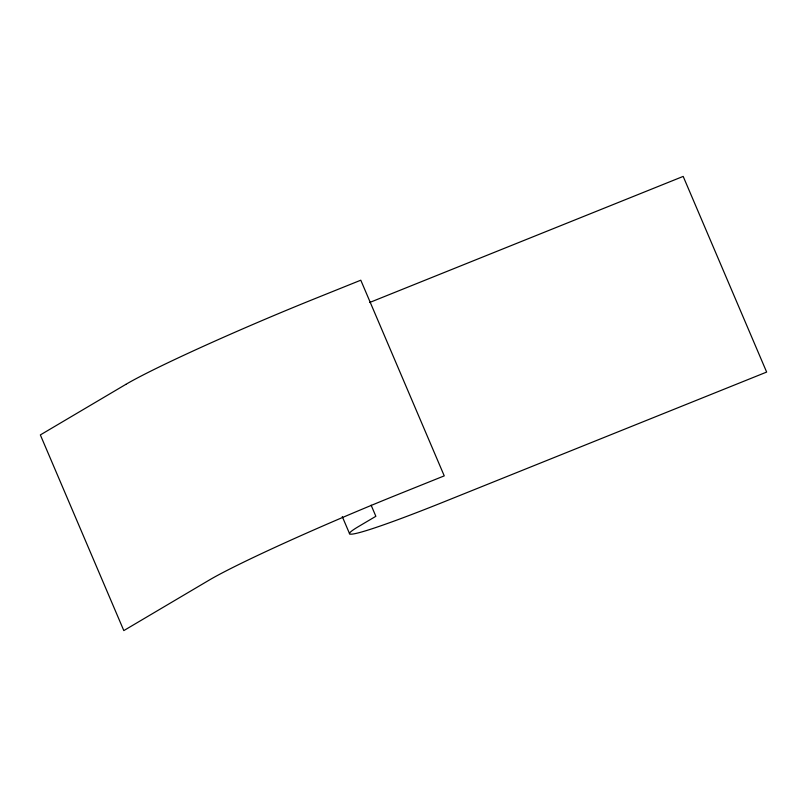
<?xml version="1.0" encoding="UTF-8"?>
<svg xmlns="http://www.w3.org/2000/svg" width="807" height="807" viewBox="0 0 807 807"><rect width="100%" height="100%" fill="white"/><g stroke="black" fill="none" stroke-linecap="round" stroke-linejoin="round"><path stroke-width="1.21" d="M369.586 302.524L683.186 176.41L766.65 372.077L445.232 501.339A159.766 8.363 -23.1 0 1 358.762 526.406L375.86 516.298L371.119 505.182M342.279 516.611L349.562 533.679M125.831 384.384L40.35 434.923L123.814 630.59L209.285 580.051A159.766 8.363 -23.1 0 1 398.325 494.338L444.243 475.868L360.79 280.2L314.871 298.671A159.766 8.363 -23.1 0 0 125.831 384.384"/></g></svg>
